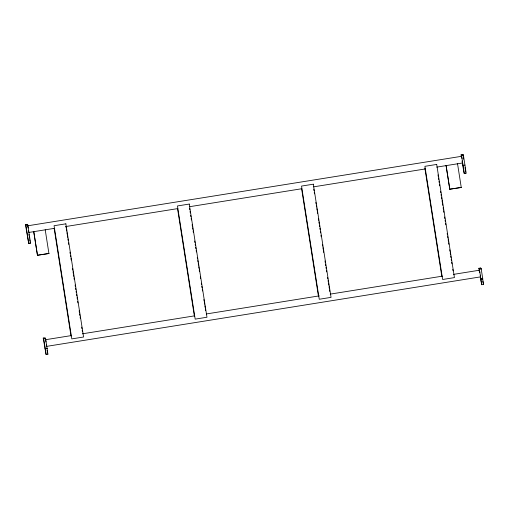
<?xml version="1.0" encoding="UTF-8"?>
<svg xmlns="http://www.w3.org/2000/svg" width="509" height="509" viewBox="0 0 509 509"><rect width="100%" height="100%" fill="white"/><g stroke="black" fill="none" stroke-linecap="round" stroke-linejoin="round"><path stroke-width="0.76" d="M28.714 243.442L25.45 224.596L27.276 224.304L27.734 224.857L29.299 234.846L27.422 235.075L28.714 243.442L30.546 243.149L29.299 234.846M461.326 156.358L461.084 154.819L462.916 154.526L463.375 155.086L464.94 165.075L463.056 165.304L464.354 173.664L466.18 173.372L464.94 165.075M25.45 224.596L25.908 225.15L27.734 224.857M461.084 154.819L461.542 155.379L463.375 155.086M27.639 225.811L461.447 156.327L462.007 158.541M54.692 228.306L28.803 232.454L28.619 230.698M65.674 226.55L177.851 208.582M189.615 206.699L301.799 188.731M313.563 186.848L424.958 169.001M436.722 167.117L462.611 162.975L462.426 161.213M28.555 243.238L29.776 243.047M462.051 160.965L464.036 173.283L465.411 173.27M37.443 255.257L48.921 253.488L37.443 255.257L33.728 231.525L37.494 255.321M449.771 189.214L461.249 187.446L449.771 189.214L446.056 165.482M47.025 348.43L47.916 354.181L46.084 354.474L43.214 338.052L45.046 337.76L45.505 338.32L47.102 348.519L45.199 348.722L47.102 348.519M479.465 272.207L478.854 268.281L480.681 267.988L481.139 268.542L482.736 278.747L480.84 278.951L482.736 278.747M43.214 338.052L43.679 338.612L45.505 338.32M478.854 268.281L479.313 268.835L481.139 268.542M45.479 339.726L71.362 335.577M82.343 333.821L194.527 315.854M206.291 313.97L319.251 295.875M330.239 294.119L442.416 276.152M453.398 274.389L479.287 270.247L479.841 272.455M480.261 275.127L480.451 276.89L46.643 346.368L46.453 344.612M480.203 276.915L481.724 284.696L483.55 284.404L482.666 278.658M30.228 242.761L30.546 243.149M463.056 165.304L461.542 155.379M457.534 163.713L461.249 187.446M482.277 278.188L482.583 279.727M483.276 284.073L483.55 284.404M45.206 229.756L48.921 253.488M27.422 235.075L25.908 225.15M47.636 353.844L47.916 354.181M27.791 225.996L28.199 228.019M45.632 339.91L46.033 341.933M465.016 167.639L465.258 169.166M465.5 170.693L465.741 172.227M482.812 281.172L483.156 283.348M29.255 236.647L29.497 238.174M29.738 239.707L29.986 241.234M47.063 350.224L47.407 352.4M462.916 154.526L463.152 156.066M463.394 157.599L463.635 159.139M480.681 267.988L480.929 269.554M479.313 268.835L480.91 279.04M446.107 165.546L449.822 189.278M438.001 174.861L438.243 176.419M438.491 177.978L438.733 179.543M438.981 181.102L439.222 182.661M439.471 184.226L439.712 185.785M440.565 191.25L440.813 192.809M441.055 194.374L441.303 195.933M441.545 197.492L441.793 199.057M442.035 200.616L442.276 202.175M442.525 203.74L442.766 205.299M443.135 207.64L443.377 209.199M443.625 210.764L443.867 212.323M444.599 217.006L444.847 218.565M445.089 220.13L445.337 221.689M445.579 223.247L445.827 224.813M447.169 233.396L447.411 234.961M447.659 236.52L447.901 238.078M448.149 239.644L448.391 241.202M448.633 242.761L448.881 244.326M449.733 249.785L449.981 251.351M450.223 252.909L450.465 254.468M450.713 256.033L450.955 257.592M451.203 259.151L451.445 260.716M451.693 262.275L451.935 263.834M452.787 269.299L453.035 270.864M424.869 168.161L441.857 276.654M313.76 189.157L314.008 190.716M314.25 192.281L314.498 193.84M315.841 202.423L316.083 203.988M316.331 205.547L316.573 207.106M316.821 208.671L317.062 210.23M317.304 211.789L317.552 213.354M318.405 218.819L318.653 220.378M318.895 221.937L319.137 223.502M319.385 225.061L319.627 226.62M319.875 228.185L320.116 229.744M320.365 231.302L320.606 232.868M320.975 235.209L321.217 236.768M322.439 244.574L322.687 246.133M322.929 247.692L323.17 249.257M323.419 250.816L323.66 252.381M325.009 260.964L325.251 262.523M325.493 264.088L325.741 265.647M325.983 267.206L326.231 268.771M326.473 270.33L326.721 271.889M327.573 277.354L327.815 278.913M328.063 280.478L328.305 282.037M328.553 283.602L328.795 285.161M329.043 286.72L329.285 288.285M329.527 289.844L329.775 291.402M301.608 188.705L318.475 296.416M189.571 208.251L189.812 209.81M190.054 211.369L190.302 212.934M190.671 215.275L190.913 216.834M191.155 218.393L191.403 219.958M192.135 224.641L192.377 226.2M192.625 227.758L192.866 229.324M193.115 230.882L193.356 232.441M194.699 241.031L194.947 242.589M195.189 244.155L195.437 245.713M195.679 247.272L195.927 248.837M196.169 250.396L196.41 251.955M197.269 257.42L197.511 258.979M197.759 260.544L198.001 262.103M198.249 263.662L198.491 265.227M198.733 266.786L198.981 268.345M199.223 269.91L199.471 271.469M200.323 276.934L200.571 278.493M201.303 283.176L201.545 284.741M201.793 286.3L202.035 287.859M202.283 289.424L202.525 290.983M203.867 299.566L204.115 301.131M204.357 302.69L204.605 304.248M204.847 305.814L205.089 307.372M205.337 308.938L205.579 310.496M177.533 208.575L194.406 316.286M65.941 226.448L66.183 228.013M66.431 229.572L66.673 231.131M66.921 232.696L67.163 234.255M67.404 235.813L67.652 237.379M67.894 238.937L68.142 240.496M68.505 242.838L68.753 244.403M69.975 252.203L70.217 253.768M70.465 255.327L70.706 256.892M70.955 258.451L71.196 260.01M72.539 268.599L72.787 270.158M73.029 271.717L73.277 273.282M73.519 274.841L73.76 276.4M74.009 277.965L74.25 279.524M75.109 284.989L75.351 286.548M75.599 288.113L75.841 289.672M76.083 291.231L76.331 292.796M76.573 294.355L76.821 295.914M77.063 297.479L77.304 299.037M77.673 301.379L77.915 302.938M79.143 310.744L79.385 312.303M79.627 313.868L79.875 315.427M80.117 316.986L80.365 318.551M81.707 327.134L81.949 328.699M82.197 330.258L82.439 331.817M54.151 228.337L71.018 336.048M43.679 338.612L45.276 348.811M480.84 278.951L481.724 284.696M45.199 348.722L46.084 354.474M479.344 270.833L479.472 272.003M65.865 223.826L54.075 225.716L71.801 338.892L83.584 337.003L65.865 223.826M189.246 204.064L177.456 205.954L195.182 319.13L206.972 317.241L189.246 204.064M313.321 184.194L301.532 186.084L319.251 299.254L331.041 297.364L313.321 184.194M436.703 164.432L424.913 166.316L442.639 279.492L454.422 277.602L436.703 164.432"/></g></svg>
